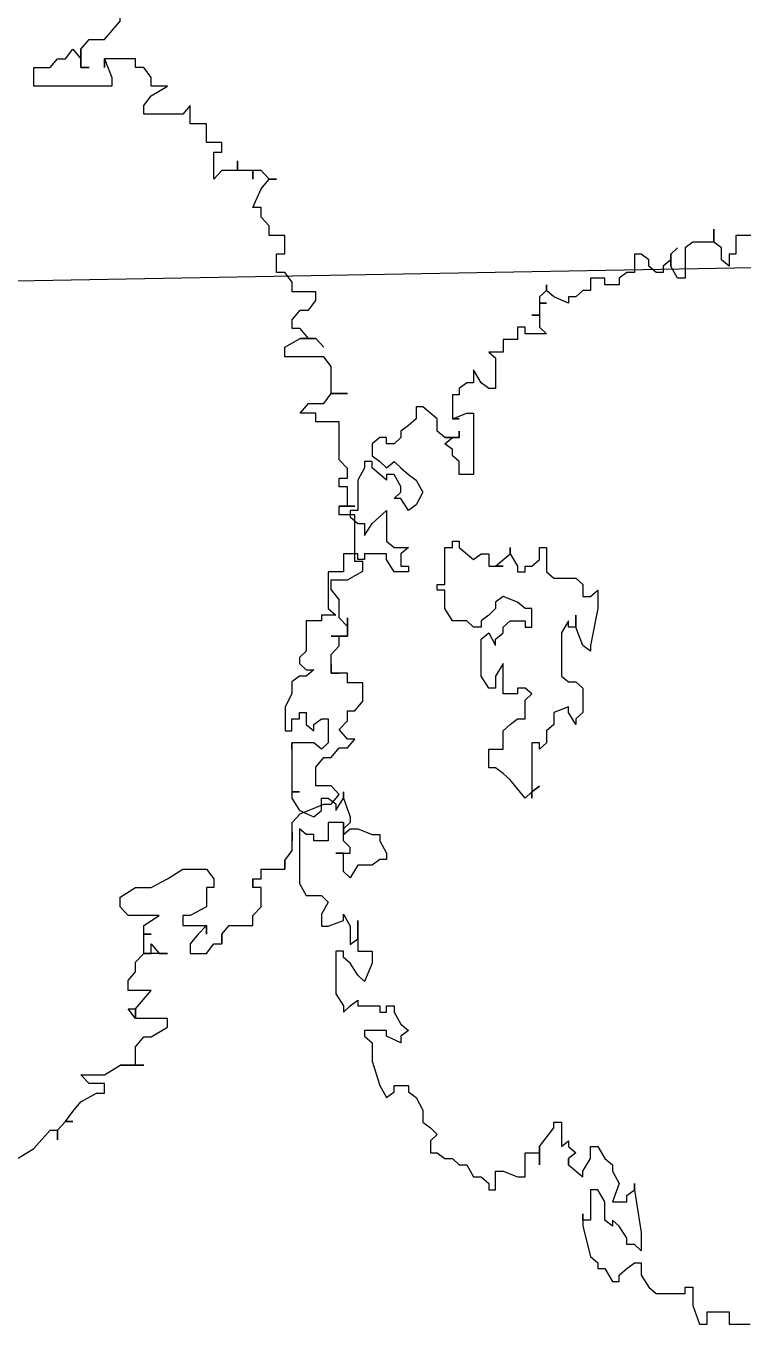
# Model space of a CAD drawing. Extents: x -30 to 1202, y 231 to 898.
# Drawn here: x 156.541 to 158.584, y 438.862 to 442.56 of the extents above; entities that cross this region are included whole.
import ezdxf

# ---------------------------------------------------------------- set-up
doc = ezdxf.new("R2010")
doc.units = 0
doc.header["$LTSCALE"] = 0.04
doc.layers.get('0').update_dxf_attribs({"linetype": 'CONTINUOUS'})
doc.layers.add('CONTORXXNP----00', color=255, linetype='CONTINUOUS')
doc.layers.add('PISO', color=1, linetype='CONTINUOUS')
doc.styles.get("Standard").update_dxf_attribs({"font": 'romans.shx'})

# ---------------------------------------------------------------- blocks, each defined once
blk = doc.blocks.new('ARB3')
at = {"color": 0}
for p, q in [((-0.25319, 0.41212), (-0.26417, 0.4052)), ((-0.28097, 0.39213), (-0.28097, 0.39905)), ((-0.28097, 0.39905), (-0.28097, 0.39213)), ((-0.26417, 0.4052), (-0.2758, 0.39213)), ((-0.28097, 0.39213), (-0.28678, 0.38597)), ((-0.2758, 0.39213), (-0.28097, 0.39213)), ((-0.29195, 0.37905), (-0.29776, 0.37213)), ((-0.28678, 0.38597), (-0.29195, 0.38597)), ((-0.29195, 0.38597), (-0.28678, 0.38597)), ((-0.28678, 0.38597), (-0.29195, 0.37905)), ((-0.29776, 0.37213), (-0.30874, 0.36598)), ((-0.30874, 0.36598), (-0.31455, 0.36598)), ((-0.31455, 0.36598), (-0.31455, 0.35906)), ((-0.31455, 0.35291), (-0.32553, 0.34599)), ((-0.31455, 0.35906), (-0.30357, 0.35906)), ((-0.29776, 0.35291), (-0.31455, 0.35291)), ((-0.30357, 0.35906), (-0.29776, 0.35291)), ((-0.32553, 0.34599), (-0.34233, 0.34599)), ((-0.34233, 0.34599), (-0.33651, 0.34599)), ((-0.33651, 0.34599), (-0.33651, 0.33292)), ((-0.33651, 0.33292), (-0.34233, 0.32599)), ((-0.34749, 0.32599), (-0.35912, 0.31907)), ((-0.34233, 0.32599), (-0.34749, 0.32599)), ((-0.35912, 0.31907), (-0.35912, 0.31292)), ((-0.35912, 0.31292), (-0.33651, 0.31292)), ((-0.33651, 0.306), (-0.34749, 0.29293)), ((-0.33651, 0.31292), (-0.33651, 0.306)), ((-0.33651, 0.306), (-0.33651, 0.31292)), ((-0.33651, 0.31292), (-0.33135, 0.306)), ((-0.33135, 0.306), (-0.33651, 0.306)), ((-0.34749, 0.29293), (-0.33135, 0.29293)), ((-0.33135, 0.28601), (-0.33651, 0.27986)), ((-0.33135, 0.29293), (-0.33135, 0.28601)), ((-0.33651, 0.27986), (-0.33651, 0.27294)), ((-0.33651, 0.27294), (-0.34233, 0.26678)), ((-0.39206, 0.25986), (-0.39787, 0.25986)), ((-0.39787, 0.25986), (-0.39787, 0.25294)), ((-0.39787, 0.25294), (-0.39787, 0.25986)), ((-0.39787, 0.25986), (-0.39787, 0.25294)), ((-0.38689, 0.26678), (-0.39206, 0.25986)), ((-0.37527, 0.26678), (-0.38689, 0.26678)), ((-0.38108, 0.25294), (-0.37527, 0.25986)), ((-0.37527, 0.25986), (-0.37527, 0.26678)), ((-0.35331, 0.26678), (-0.35912, 0.26678)), ((-0.35912, 0.26678), (-0.34233, 0.26678)), ((-0.34749, 0.25986), (-0.35331, 0.26678)), ((-0.34233, 0.26678), (-0.34749, 0.26678)), ((-0.34749, 0.26678), (-0.34749, 0.25986)), ((-0.34233, 0.26678), (-0.34233, 0.25294)), ((-0.39787, 0.25294), (-0.40304, 0.24679)), ((-0.38689, 0.24679), (-0.38689, 0.25294)), ((-0.38689, 0.25294), (-0.38689, 0.24679)), ((-0.38689, 0.24679), (-0.38108, 0.25294)), ((-0.34233, 0.25294), (-0.34749, 0.25294)), ((-0.34749, 0.25294), (-0.34233, 0.25294)), ((-0.34233, 0.25294), (-0.34233, 0.24679)), ((-0.41983, 0.23987), (-0.42565, 0.23372)), ((-0.40304, 0.24679), (-0.41983, 0.24679)), ((-0.41983, 0.24679), (-0.41983, 0.23987)), ((-0.3701, 0.24679), (-0.38689, 0.24679)), ((-0.38689, 0.23372), (-0.37527, 0.23987)), ((-0.37527, 0.23987), (-0.3701, 0.23987)), ((-0.3701, 0.23987), (-0.3701, 0.24679)), ((-0.34233, 0.24679), (-0.35331, 0.23987)), ((-0.35331, 0.23987), (-0.33135, 0.23987)), ((-0.33135, 0.23987), (-0.32553, 0.23372)), ((-0.42565, 0.23372), (-0.42565, 0.21988)), ((-0.38689, 0.21988), (-0.38689, 0.23372)), ((-0.32553, 0.23372), (-0.32553, 0.2268)), ((-0.32553, 0.2268), (-0.33651, 0.21988)), ((-0.42565, 0.21988), (-0.41983, 0.21988)), ((-0.41983, 0.21373), (-0.42565, 0.21373)), ((-0.42565, 0.21373), (-0.42565, 0.20681)), ((-0.41983, 0.21988), (-0.41983, 0.21373)), ((-0.41983, 0.21373), (-0.41983, 0.21988)), ((-0.41983, 0.21988), (-0.41983, 0.21373)), ((-0.39206, 0.21373), (-0.39206, 0.21988)), ((-0.39206, 0.21988), (-0.38689, 0.21988)), ((-0.38689, 0.20681), (-0.39206, 0.21373)), ((-0.35912, 0.21373), (-0.3701, 0.20681)), ((-0.34749, 0.21988), (-0.35912, 0.21373)), ((-0.33651, 0.21988), (-0.34749, 0.21988)), ((-0.42565, 0.20681), (-0.44244, 0.20681)), ((-0.44244, 0.20681), (-0.44244, 0.20065)), ((-0.44244, 0.20065), (-0.44244, 0.20681)), ((-0.44244, 0.20681), (-0.44244, 0.20065)), ((-0.3701, 0.20681), (-0.38689, 0.20681)), ((-0.44244, 0.20065), (-0.44761, 0.19373)), ((-0.44761, 0.19373), (-0.44761, 0.18066)), ((-0.44761, 0.18066), (-0.44761, 0.18681)), ((-0.44761, 0.18681), (-0.44761, 0.17374)), ((-0.45342, 0.16759), (-0.47021, 0.16067)), ((-0.44761, 0.17374), (-0.45342, 0.16759)), ((-0.47538, 0.16067), (-0.48119, 0.15375)), ((-0.47021, 0.16067), (-0.47538, 0.16067)), ((-0.48119, 0.15375), (-0.47538, 0.1476)), ((-0.47538, 0.1476), (-0.4644, 0.1476)), ((-0.4644, 0.1476), (-0.4644, 0.13452)), ((-0.4644, 0.13452), (-0.47021, 0.1276)), ((-0.48701, 0.12068), (-0.49217, 0.11453)), ((-0.48119, 0.12068), (-0.48701, 0.12068)), ((-0.47538, 0.1276), (-0.48119, 0.12068)), ((-0.47021, 0.1276), (-0.47538, 0.1276)), ((-0.49217, 0.11453), (-0.48701, 0.11453)), ((-0.48701, 0.11453), (-0.48119, 0.10761)), ((-0.48119, 0.10761), (-0.48701, 0.10146)), ((-0.48701, 0.10146), (-0.48701, 0.09454)), ((-0.48701, 0.09454), (-0.49217, 0.09454)), ((-0.49799, 0.07454), (-0.48701, 0.07454)), ((-0.48701, 0.07454), (-0.48701, 0.06762)), ((-0.48701, 0.06762), (-0.47538, 0.06762)), ((-0.47538, 0.06762), (-0.48119, 0.06762)), ((-0.48119, 0.06762), (-0.47538, 0.06762)), ((-0.47538, 0.06762), (-0.47538, 0.06147)), ((-0.47538, 0.06147), (-0.47538, 0.06762)), ((-0.47538, 0.06762), (-0.47538, 0.05455)), ((-0.47538, 0.05455), (-0.48119, 0.0484)), ((-0.48119, 0.0484), (-0.48119, 0.04148)), ((-0.47538, 0.04148), (-0.48701, 0.04148)), ((-0.48701, 0.04148), (-0.48701, 0.02841)), ((-0.48119, 0.04148), (-0.47538, 0.04148)), ((-0.48701, 0.02841), (-0.48701, 0.03456)), ((-0.48701, 0.03456), (-0.48119, 0.02841)), ((-0.48119, 0.02841), (-0.48119, 0.01533)), ((-0.48119, 0.01533), (-0.47538, 0.00841)), ((-0.48701, 0.00149), (-0.49799, -0.00466)), ((-0.47538, 0.00149), (-0.48701, 0.00149)), ((-0.47538, 0.00841), (-0.47538, 0.00149)), ((-0.49217, -0.04465), (-0.48119, -0.04465)), ((-0.48119, -0.04465), (-0.48119, -0.0508)), ((-0.48119, -0.0508), (-0.49217, -0.0508)), ((-0.49217, -0.0508), (-0.48701, -0.0508)), ((-0.48701, -0.0508), (-0.48701, -0.06464)), ((-0.48701, -0.06464), (-0.48119, -0.06464)), ((-0.48119, -0.07079), (-0.48701, -0.07079)), ((-0.48701, -0.07079), (-0.48701, -0.07771)), ((-0.48119, -0.06464), (-0.48119, -0.07079)), ((-0.48701, -0.07771), (-0.48119, -0.08386)), ((-0.48119, -0.08386), (-0.48119, -0.11078)), ((0.50832, -0.11693), (0.50832, -0.0977)), ((-0.48119, -0.11078), (-0.4644, -0.11078)), ((-0.4644, -0.11078), (-0.4644, -0.11693)), ((-0.4644, -0.11693), (-0.45342, -0.11693)), ((-0.45342, -0.11693), (-0.45923, -0.12385)), ((0.49734, -0.13692), (0.49734, -0.11693)), ((0.49734, -0.11693), (0.50832, -0.11693)), ((-0.47021, -0.12385), (-0.47538, -0.13077)), ((-0.45923, -0.12385), (-0.47021, -0.12385)), ((-0.47538, -0.13077), (-0.48701, -0.13077)), ((-0.48701, -0.13077), (-0.47538, -0.13077)), ((-0.47538, -0.13077), (-0.47538, -0.14999)), ((0.50832, -0.13692), (0.49734, -0.13692)), ((0.50832, -0.14384), (0.50832, -0.13692)), ((0.49153, -0.14999), (0.50832, -0.14384)), ((-0.47538, -0.14999), (-0.47021, -0.15691)), ((0.47474, -0.15691), (0.47474, -0.14999)), ((0.47474, -0.14999), (0.49153, -0.14999)), ((-0.47021, -0.15691), (-0.44244, -0.15691)), ((-0.4644, -0.16999), (-0.47021, -0.16383)), ((-0.47021, -0.16383), (-0.4644, -0.16999)), ((-0.44244, -0.16383), (-0.45342, -0.16999)), ((-0.44244, -0.15691), (-0.44244, -0.16383)), ((0.48055, -0.15691), (0.47474, -0.15691)), ((0.48055, -0.18306), (0.48055, -0.15691)), ((-0.45342, -0.16999), (-0.4644, -0.16999)), ((-0.4644, -0.16999), (-0.45923, -0.16999)), ((-0.45923, -0.16999), (-0.45342, -0.17691)), ((-0.45342, -0.17691), (-0.44761, -0.17691)), ((-0.44761, -0.18306), (-0.45342, -0.18998)), ((-0.44761, -0.17691), (-0.44761, -0.18306)), ((0.47474, -0.18998), (0.48055, -0.18306)), ((-0.45923, -0.18998), (-0.4644, -0.1969)), ((-0.45342, -0.18998), (-0.45923, -0.18998)), ((0.46375, -0.1969), (0.47474, -0.18998)), ((-0.4644, -0.1969), (-0.4644, -0.20305)), ((0.38625, -0.20305), (0.425, -0.1969)), ((0.425, -0.1969), (0.44179, -0.1969)), ((0.44179, -0.1969), (0.43598, -0.20305)), ((0.45277, -0.20305), (0.45277, -0.1969)), ((0.45277, -0.1969), (0.46375, -0.1969)), ((-0.4644, -0.20305), (-0.44761, -0.20305)), ((-0.44761, -0.20305), (-0.44761, -0.20997)), ((-0.44761, -0.20997), (-0.44244, -0.21689)), ((0.38625, -0.20305), (0.38043, -0.20305)), ((0.38043, -0.20305), (0.38625, -0.20305)), ((0.39141, -0.20997), (0.38625, -0.20305)), ((0.39723, -0.20997), (0.39141, -0.20997)), ((0.39723, -0.22305), (0.39723, -0.20997)), ((0.43017, -0.20997), (0.41919, -0.21689)), ((0.43598, -0.20997), (0.43017, -0.20997)), ((0.43598, -0.20305), (0.43598, -0.20997)), ((0.45794, -0.20997), (0.45277, -0.20305)), ((0.46375, -0.21689), (0.45794, -0.20997)), ((-0.44244, -0.21689), (-0.43663, -0.21689)), ((-0.43663, -0.21689), (-0.43663, -0.22997)), ((0.36945, -0.22305), (0.38043, -0.21689)), ((0.38043, -0.21689), (0.39723, -0.22305)), ((0.41919, -0.21689), (0.41402, -0.22305)), ((0.46957, -0.21689), (0.46375, -0.21689)), ((0.46957, -0.22305), (0.46957, -0.21689)), ((-0.43663, -0.22997), (-0.44244, -0.22997)), ((-0.44244, -0.22997), (-0.44244, -0.24304)), ((0.34685, -0.23612), (0.35783, -0.22997)), ((0.35783, -0.22997), (0.36364, -0.22305)), ((0.36364, -0.22305), (0.36945, -0.22305)), ((0.39723, -0.22997), (0.38625, -0.23612)), ((0.41402, -0.22997), (0.39723, -0.22997)), ((0.41402, -0.22305), (0.41919, -0.22305)), ((0.41919, -0.22305), (0.41402, -0.22997)), ((0.45794, -0.22997), (0.46957, -0.22305)), ((0.45794, -0.23612), (0.45794, -0.22997)), ((-0.15308, -0.24304), (-0.15889, -0.23612)), ((-0.15889, -0.23612), (-0.1421, -0.23612)), ((-0.1421, -0.23612), (-0.10851, -0.24304)), ((0.34685, -0.24304), (0.34685, -0.23612)), ((0.38625, -0.23612), (0.38625, -0.24304)), ((0.44696, -0.24304), (0.45277, -0.23612)), ((0.45277, -0.23612), (0.45794, -0.23612)), ((-0.44244, -0.24304), (-0.43146, -0.24304)), ((-0.43146, -0.24304), (-0.43146, -0.24996)), ((-0.15308, -0.24996), (-0.15308, -0.24304)), ((-0.10851, -0.24304), (-0.10334, -0.24304)), ((-0.10334, -0.24304), (-0.10851, -0.24996)), ((0.35783, -0.24304), (0.34685, -0.24304)), ((0.36945, -0.24996), (0.35783, -0.24304)), ((0.38625, -0.24304), (0.41402, -0.24304)), ((0.41402, -0.24304), (0.41402, -0.24996)), ((0.41919, -0.24996), (0.44696, -0.24304)), ((-0.43146, -0.24996), (-0.42565, -0.25611)), ((-0.42565, -0.25611), (-0.42565, -0.26303)), ((-0.16987, -0.25611), (-0.16406, -0.24996)), ((-0.16987, -0.2761), (-0.16987, -0.25611)), ((-0.16406, -0.24996), (-0.15308, -0.24996)), ((-0.1253, -0.25611), (-0.13628, -0.25611)), ((-0.13628, -0.25611), (-0.1253, -0.25611)), ((-0.10851, -0.24996), (-0.1253, -0.25611)), ((-0.1253, -0.25611), (-0.1253, -0.26303)), ((-0.07557, -0.25611), (-0.06976, -0.24996)), ((-0.07557, -0.26303), (-0.07557, -0.25611)), ((-0.06976, -0.24996), (-0.0478, -0.24996)), ((-0.0478, -0.24996), (-0.04198, -0.25611)), ((-0.03682, -0.25611), (-0.0478, -0.26303)), ((-0.04198, -0.25611), (-0.03682, -0.25611)), ((0.34685, -0.26303), (0.35266, -0.25611)), ((0.35266, -0.25611), (0.35783, -0.26303)), ((0.36364, -0.26303), (0.37462, -0.24996)), ((0.37462, -0.24996), (0.36945, -0.24996)), ((0.41402, -0.24996), (0.40821, -0.24996)), ((0.40821, -0.24996), (0.41919, -0.24996)), ((-0.42565, -0.26303), (-0.41983, -0.26303)), ((-0.41983, -0.26303), (-0.42565, -0.2761)), ((-0.1253, -0.26303), (-0.13112, -0.26303)), ((-0.13112, -0.26303), (-0.12014, -0.26918)), ((-0.08074, -0.26918), (-0.07557, -0.26303)), ((-0.0478, -0.26303), (-0.05296, -0.26303)), ((-0.05296, -0.26303), (-0.0478, -0.2761)), ((0.34685, -0.26918), (0.34168, -0.26303)), ((0.34168, -0.26303), (0.34685, -0.26303)), ((0.35783, -0.26303), (0.36364, -0.26303)), ((0.36364, -0.26303), (0.35783, -0.26303)), ((0.35783, -0.26303), (0.36364, -0.26303)), ((-0.42565, -0.2761), (-0.43146, -0.28302)), ((-0.17568, -0.28302), (-0.16987, -0.2761)), ((-0.12014, -0.26918), (-0.08074, -0.26918)), ((-0.0478, -0.2761), (-0.03682, -0.2761)), ((-0.03682, -0.2761), (-0.031, -0.28302)), ((0.32489, -0.2761), (0.32489, -0.26918)), ((0.32489, -0.26918), (0.34685, -0.26918)), ((0.33005, -0.2761), (0.32489, -0.2761)), ((0.34685, -0.28918), (0.33005, -0.2761)), ((-0.43146, -0.28302), (-0.43663, -0.28302)), ((-0.43663, -0.28302), (-0.43146, -0.28302)), ((-0.43146, -0.28302), (-0.42565, -0.28918)), ((-0.41983, -0.28918), (-0.41983, -0.28302)), ((-0.41983, -0.28302), (-0.41983, -0.28918)), ((-0.39787, -0.28918), (-0.39206, -0.28302)), ((-0.39206, -0.28302), (-0.39206, -0.30225)), ((-0.19764, -0.28918), (-0.19764, -0.28302)), ((-0.19764, -0.28302), (-0.17568, -0.28302)), ((-0.031, -0.28302), (-0.02002, -0.28302)), ((-0.02002, -0.28302), (-0.01421, -0.28918)), ((-0.42565, -0.28918), (-0.41983, -0.28918)), ((-0.41983, -0.28918), (-0.40885, -0.28918)), ((-0.40885, -0.28918), (-0.40885, -0.2961)), ((-0.40885, -0.2961), (-0.40885, -0.28918)), ((-0.40885, -0.28918), (-0.39787, -0.28918)), ((-0.18666, -0.28918), (-0.19764, -0.28918)), ((-0.18085, -0.2961), (-0.18666, -0.28918)), ((-0.01421, -0.28918), (-0.02002, -0.28918)), ((-0.02002, -0.28918), (-0.02002, -0.2961)), ((0.02454, -0.2961), (0.01938, -0.28918)), ((0.01938, -0.28918), (0.02454, -0.2961)), ((0.36364, -0.28918), (0.34685, -0.28918)), ((0.35266, -0.30225), (0.35266, -0.28918)), ((0.35266, -0.28918), (0.36364, -0.28918)), ((-0.39206, -0.30225), (-0.39787, -0.30225)), ((-0.39787, -0.30225), (-0.39787, -0.30917)), ((-0.18085, -0.30225), (-0.18085, -0.2961)), ((-0.17568, -0.30225), (-0.18085, -0.30225)), ((-0.17568, -0.30917), (-0.17568, -0.30225)), ((-0.1421, -0.30225), (-0.14791, -0.30917)), ((-0.1253, -0.2961), (-0.1421, -0.2961)), ((-0.1421, -0.2961), (-0.1421, -0.30225)), ((-0.13112, -0.31609), (-0.13112, -0.30225)), ((-0.13112, -0.30225), (-0.1253, -0.30225)), ((-0.1253, -0.30225), (-0.1253, -0.2961)), ((-0.06459, -0.2961), (-0.06976, -0.30225)), ((-0.06976, -0.30225), (-0.06976, -0.30917)), ((-0.05878, -0.30225), (-0.06459, -0.2961)), ((-0.04198, -0.30225), (-0.05878, -0.30225)), ((-0.04198, -0.30917), (-0.04198, -0.30225)), ((-0.02002, -0.2961), (0.03036, -0.2961)), ((0.03036, -0.30225), (0.01356, -0.31609)), ((0.03036, -0.2961), (0.02454, -0.2961)), ((0.02454, -0.2961), (0.03036, -0.30225)), ((0.37462, -0.30225), (0.35266, -0.30225)), ((0.37462, -0.30917), (0.37462, -0.30225)), ((-0.39787, -0.30917), (-0.38689, -0.30917)), ((-0.38689, -0.30917), (-0.38689, -0.32224)), ((-0.19183, -0.31609), (-0.18085, -0.30917)), ((-0.18085, -0.30917), (-0.17568, -0.30917)), ((-0.14791, -0.30917), (-0.15308, -0.32224)), ((-0.06976, -0.30917), (-0.06459, -0.30917)), ((-0.06459, -0.30917), (-0.06459, -0.32224)), ((-0.03682, -0.31609), (-0.04198, -0.30917)), ((0.36945, -0.32224), (0.37462, -0.30917)), ((-0.38689, -0.32224), (-0.37527, -0.32224)), ((-0.37527, -0.32224), (-0.37527, -0.33531)), ((-0.19183, -0.31609), (-0.19764, -0.31609)), ((-0.19764, -0.31609), (-0.19183, -0.31609)), ((-0.18085, -0.32916), (-0.19183, -0.31609)), ((-0.18085, -0.33531), (-0.18085, -0.32224)), ((-0.18085, -0.32224), (-0.18085, -0.32916)), ((-0.18085, -0.32916), (-0.18085, -0.32224)), ((-0.18085, -0.32224), (-0.18085, -0.32916)), ((-0.15308, -0.32224), (-0.14791, -0.32916)), ((-0.1253, -0.32224), (-0.13112, -0.31609)), ((-0.12014, -0.32224), (-0.1253, -0.32224)), ((-0.11432, -0.32916), (-0.12014, -0.32224)), ((-0.06459, -0.32224), (-0.09236, -0.32224)), ((-0.09236, -0.32224), (-0.08074, -0.32916)), ((-0.031, -0.32224), (-0.03682, -0.31609)), ((-0.01421, -0.32224), (-0.031, -0.32224)), ((-0.01421, -0.33531), (-0.01421, -0.32224)), ((0.00775, -0.32224), (0.00258, -0.32916)), ((0.01356, -0.31609), (0.00775, -0.32224)), ((0.36945, -0.32916), (0.36945, -0.32224)), ((-0.37527, -0.33531), (-0.3701, -0.32916)), ((-0.3701, -0.32916), (-0.34233, -0.32916)), ((-0.34233, -0.32916), (-0.34233, -0.33531)), ((-0.14791, -0.32916), (-0.1421, -0.32916)), ((-0.1421, -0.32916), (-0.13628, -0.33531)), ((-0.12014, -0.33531), (-0.10851, -0.32916)), ((-0.10851, -0.32916), (-0.11432, -0.32916)), ((-0.08074, -0.32916), (-0.06976, -0.32916)), ((-0.06976, -0.32916), (-0.06976, -0.33531)), ((0.00258, -0.32916), (0.00258, -0.33531)), ((0.38625, -0.32916), (0.36945, -0.32916)), ((0.38625, -0.33531), (0.38625, -0.32916)), ((-0.34233, -0.33531), (-0.34749, -0.34223)), ((-0.19183, -0.34223), (-0.19183, -0.33531)), ((-0.19183, -0.33531), (-0.18085, -0.33531)), ((-0.13628, -0.33531), (-0.13112, -0.34223)), ((-0.11432, -0.34223), (-0.12014, -0.33531)), ((-0.06976, -0.33531), (-0.08074, -0.34223)), ((0.00258, -0.33531), (-0.01421, -0.33531)), ((0.37462, -0.34223), (0.38043, -0.33531)), ((0.38043, -0.33531), (0.38625, -0.33531)), ((-0.34749, -0.34223), (-0.35912, -0.34916)), ((-0.35912, -0.34916), (-0.34749, -0.34916)), ((-0.34749, -0.34916), (-0.34749, -0.35531)), ((-0.31972, -0.35531), (-0.31972, -0.34916)), ((-0.31972, -0.34916), (-0.26417, -0.34916)), ((-0.26417, -0.34916), (-0.26417, -0.36223)), ((-0.19764, -0.36223), (-0.18666, -0.34916)), ((-0.18666, -0.34916), (-0.19183, -0.34223)), ((-0.13112, -0.34223), (-0.1253, -0.34223)), ((-0.1253, -0.34916), (-0.13112, -0.35531)), ((-0.1253, -0.34223), (-0.1253, -0.34916)), ((-0.08074, -0.34223), (-0.11432, -0.34223)), ((0.36364, -0.35531), (0.37462, -0.34916)), ((0.37462, -0.34916), (0.37462, -0.34223)), ((-0.34749, -0.35531), (-0.34233, -0.36223)), ((-0.31455, -0.36838), (-0.31972, -0.35531)), ((-0.13112, -0.35531), (-0.13112, -0.36838)), ((0.36364, -0.36223), (0.36364, -0.35531)), ((-0.34233, -0.36223), (-0.33651, -0.36223)), ((-0.33651, -0.36223), (-0.33651, -0.36838)), ((-0.33651, -0.36838), (-0.31455, -0.36838)), ((-0.31455, -0.36838), (-0.31455, -0.36223)), ((-0.31455, -0.36223), (-0.31455, -0.36838)), ((-0.29776, -0.36223), (-0.30357, -0.36223)), ((-0.30357, -0.36223), (-0.29776, -0.36223)), ((-0.29776, -0.36838), (-0.29776, -0.36223)), ((-0.29776, -0.36223), (-0.29776, -0.3753)), ((-0.29195, -0.3753), (-0.29776, -0.36838)), ((-0.28678, -0.36838), (-0.29195, -0.3753)), ((-0.28097, -0.36838), (-0.28678, -0.36838)), ((-0.2758, -0.36223), (-0.28097, -0.36838)), ((-0.26417, -0.36223), (-0.2758, -0.36223)), ((-0.20346, -0.36838), (-0.20346, -0.36223)), ((-0.20346, -0.36223), (-0.19764, -0.36223)), ((-0.19764, -0.36838), (-0.20346, -0.36838)), ((-0.19764, -0.3753), (-0.19764, -0.36838)), ((-0.13112, -0.36838), (-0.1421, -0.3753)), ((0.35783, -0.36838), (0.36364, -0.36223)), ((0.35783, -0.3753), (0.35783, -0.36838)), ((-0.29776, -0.3753), (-0.30357, -0.38222)), ((-0.16406, -0.3753), (-0.19764, -0.3753)), ((-0.16406, -0.38222), (-0.16406, -0.3753)), ((-0.1421, -0.3753), (-0.15889, -0.3753)), ((-0.15889, -0.3753), (-0.15889, -0.38222)), ((0.35266, -0.38222), (0.35783, -0.3753)), ((-0.31455, -0.38222), (-0.32553, -0.39529)), ((-0.30357, -0.38222), (-0.31455, -0.38222)), ((-0.15889, -0.38222), (-0.16406, -0.38222)), ((0.33005, -0.38837), (0.33587, -0.38222)), ((0.33587, -0.38222), (0.34168, -0.38837)), ((0.35266, -0.38837), (0.35266, -0.38222)), ((-0.32553, -0.39529), (-0.32553, -0.40144)), ((-0.25901, -0.40144), (-0.24802, -0.39529)), ((-0.24802, -0.39529), (-0.2364, -0.40144)), ((0.30228, -0.40144), (0.31391, -0.39529)), ((0.31391, -0.39529), (0.32489, -0.39529)), ((0.32489, -0.39529), (0.33005, -0.38837)), ((0.34168, -0.38837), (0.35266, -0.38837)), ((-0.32553, -0.40144), (-0.31455, -0.40144)), ((-0.31455, -0.40144), (-0.30874, -0.40837)), ((-0.26417, -0.40837), (-0.25901, -0.40144)), ((-0.2364, -0.40144), (-0.23123, -0.40837)), ((0.29711, -0.40837), (0.30228, -0.40144)), ((-0.30874, -0.40837), (-0.30357, -0.41529)), ((-0.26999, -0.41529), (-0.26417, -0.40837)), ((-0.23123, -0.40837), (-0.24221, -0.41529)), ((-0.19764, -0.42144), (-0.19764, -0.40837)), ((-0.19764, -0.40837), (-0.19183, -0.41529)), ((-0.18085, -0.41529), (-0.18085, -0.40837)), ((-0.18085, -0.40837), (-0.17568, -0.40837)), ((-0.17568, -0.40837), (-0.17568, -0.42144)), ((0.23575, -0.41529), (0.24157, -0.40837)), ((0.24157, -0.40837), (0.24673, -0.41529)), ((0.2913, -0.42144), (0.2913, -0.40837)), ((0.2913, -0.40837), (0.29711, -0.40837)), ((-0.30357, -0.41529), (-0.29776, -0.41529)), ((-0.29776, -0.41529), (-0.29195, -0.42144)), ((-0.29195, -0.42144), (-0.29195, -0.42836)), ((-0.2758, -0.42144), (-0.26999, -0.41529)), ((-0.26999, -0.42836), (-0.2758, -0.42144)), ((-0.25319, -0.41529), (-0.26417, -0.42144)), ((-0.26417, -0.42144), (-0.26417, -0.42836)), ((-0.24802, -0.41529), (-0.25319, -0.41529)), ((-0.24221, -0.42144), (-0.24802, -0.41529)), ((-0.24221, -0.41529), (-0.24221, -0.42144)), ((-0.20346, -0.42836), (-0.19764, -0.42144)), ((-0.19183, -0.41529), (-0.18085, -0.41529)), ((-0.17568, -0.42144), (-0.18666, -0.42836)), ((0.21896, -0.42836), (0.21896, -0.42144)), ((0.21896, -0.42144), (0.22477, -0.42144)), ((0.22477, -0.42144), (0.23575, -0.41529)), ((0.24673, -0.41529), (0.25255, -0.41529)), ((0.25255, -0.41529), (0.24673, -0.42836)), ((0.29711, -0.42144), (0.2913, -0.42144)), ((0.30228, -0.42836), (0.29711, -0.42144)), ((-0.29195, -0.42836), (-0.29776, -0.42836)), ((-0.29776, -0.42836), (-0.29776, -0.43451)), ((-0.2758, -0.43451), (-0.26999, -0.42836)), ((-0.25901, -0.42836), (-0.26999, -0.44143)), ((-0.26417, -0.42836), (-0.25901, -0.42836)), ((-0.21961, -0.44143), (-0.23123, -0.42836)), ((-0.23123, -0.42836), (-0.20346, -0.42836)), ((-0.18666, -0.42836), (-0.19183, -0.42836)), ((-0.19183, -0.42836), (-0.19183, -0.44835)), ((0.06911, -0.43451), (0.08009, -0.42836)), ((0.08009, -0.42836), (0.0859, -0.42836)), ((0.0859, -0.42836), (0.0859, -0.43451)), ((0.22477, -0.42836), (0.21896, -0.42836)), ((0.22477, -0.43451), (0.22477, -0.42836)), ((0.24673, -0.42836), (0.24157, -0.42836)), ((0.24157, -0.42836), (0.24157, -0.44835)), ((0.2913, -0.43451), (0.30228, -0.42836)), ((-0.29776, -0.43451), (-0.29195, -0.44143)), ((-0.29195, -0.44143), (-0.28097, -0.44143)), ((-0.28097, -0.44143), (-0.2758, -0.43451)), ((-0.26999, -0.44143), (-0.2758, -0.44143)), ((-0.2758, -0.44143), (-0.2758, -0.44835)), ((-0.20863, -0.44835), (-0.21961, -0.44143)), ((0.05813, -0.4545), (0.0633, -0.44143)), ((0.0633, -0.44143), (0.0633, -0.43451)), ((0.0633, -0.43451), (0.06911, -0.43451)), ((0.0859, -0.43451), (0.09107, -0.44143)), ((0.09107, -0.44143), (0.09107, -0.4545)), ((0.16923, -0.4545), (0.16923, -0.44143)), ((0.16923, -0.44143), (0.18021, -0.44143)), ((0.18021, -0.44143), (0.197, -0.44835)), ((0.21896, -0.4545), (0.21896, -0.43451)), ((0.21896, -0.43451), (0.22477, -0.43451)), ((0.24673, -0.44835), (0.25255, -0.44143)), ((0.25255, -0.44143), (0.26934, -0.44143)), ((0.26934, -0.44143), (0.2913, -0.43451)), ((-0.2758, -0.44835), (-0.26999, -0.44835)), ((-0.26999, -0.44835), (-0.25901, -0.4545)), ((-0.21961, -0.4545), (-0.21961, -0.44835)), ((-0.21961, -0.44835), (-0.20863, -0.44835)), ((-0.19183, -0.44835), (-0.18666, -0.44835)), ((-0.18666, -0.44835), (-0.18666, -0.4545)), ((0.197, -0.44835), (0.19119, -0.4545)), ((0.24157, -0.44835), (0.24673, -0.44835)), ((-0.25901, -0.4545), (-0.23123, -0.4545)), ((-0.23123, -0.4545), (-0.23123, -0.46142)), ((-0.22542, -0.46142), (-0.21961, -0.4545)), ((-0.18666, -0.4545), (-0.19183, -0.4545)), ((-0.19183, -0.4545), (-0.19183, -0.46758)), ((0.05813, -0.46142), (0.05813, -0.4545)), ((0.09107, -0.4545), (0.1027, -0.46142)), ((0.15825, -0.4545), (0.14145, -0.4545)), ((0.14145, -0.4545), (0.16923, -0.4545)), ((0.16341, -0.46142), (0.15825, -0.4545)), ((0.19119, -0.4545), (0.18021, -0.46142)), ((0.21896, -0.46142), (0.21379, -0.4545)), ((0.21379, -0.4545), (0.21896, -0.4545)), ((-0.23123, -0.46142), (-0.22542, -0.46142)), ((-0.19183, -0.46758), (-0.17568, -0.46758)), ((-0.17568, -0.46758), (-0.17568, -0.48142)), ((0.03036, -0.46758), (0.02454, -0.46758)), ((0.02454, -0.46758), (0.03036, -0.46758)), ((0.03036, -0.46758), (0.04715, -0.46142)), ((0.04134, -0.4745), (0.03036, -0.46758)), ((0.04715, -0.46142), (0.05232, -0.46142)), ((0.05232, -0.46142), (0.05813, -0.46758)), ((0.06911, -0.46758), (0.05232, -0.46758)), ((0.05232, -0.46758), (0.05232, -0.48142)), ((0.0633, -0.46758), (0.05813, -0.46142)), ((0.05813, -0.46758), (0.0633, -0.46758)), ((0.07492, -0.46142), (0.06911, -0.46758)), ((0.08009, -0.46142), (0.07492, -0.46142)), ((0.08009, -0.4745), (0.08009, -0.46142)), ((0.09688, -0.46758), (0.08009, -0.46758)), ((0.08009, -0.46758), (0.08009, -0.4745)), ((0.1027, -0.46142), (0.09688, -0.46758)), ((0.13564, -0.46758), (0.14662, -0.46142)), ((0.14145, -0.46758), (0.13564, -0.46758)), ((0.14662, -0.48142), (0.14145, -0.46758)), ((0.14662, -0.46142), (0.16341, -0.46142)), ((0.17504, -0.46758), (0.16923, -0.46758)), ((0.16923, -0.46758), (0.16923, -0.4745)), ((0.18021, -0.46142), (0.17504, -0.46758)), ((0.20798, -0.4745), (0.21896, -0.46758)), ((0.22477, -0.46758), (0.21896, -0.46142)), ((0.21896, -0.46758), (0.22477, -0.46758)), ((-0.1421, -0.48142), (-0.13628, -0.4745)), ((-0.13628, -0.4745), (-0.13628, -0.48757)), ((0.03036, -0.48142), (0.03552, -0.4745)), ((0.03552, -0.4745), (0.04134, -0.4745)), ((0.16923, -0.4745), (0.20798, -0.4745)), ((-0.17568, -0.48142), (-0.1421, -0.48142)), ((-0.13628, -0.48757), (-0.13112, -0.48757)), ((-0.13112, -0.48757), (-0.13112, -0.50141)), ((-0.04198, -0.48757), (-0.04198, -0.48142)), ((-0.04198, -0.48142), (-0.02002, -0.48142)), ((-0.03682, -0.49449), (-0.04198, -0.48757)), ((-0.02002, -0.48142), (-0.01421, -0.48757)), ((-0.01421, -0.48757), (-0.02002, -0.49449)), ((0.03036, -0.48757), (0.03036, -0.48142)), ((0.04134, -0.48757), (0.03036, -0.48757)), ((0.04715, -0.49449), (0.04134, -0.48757)), ((0.05232, -0.48142), (0.06911, -0.48142)), ((0.06911, -0.48142), (0.06911, -0.49449)), ((0.11885, -0.48757), (0.12466, -0.48142)), ((0.11885, -0.50141), (0.11885, -0.48757)), ((0.12466, -0.48142), (0.13564, -0.48757)), ((0.13564, -0.48757), (0.14662, -0.48757)), ((0.14662, -0.48757), (0.14662, -0.48142)), ((-0.08655, -0.50141), (-0.08655, -0.49449)), ((-0.08655, -0.49449), (-0.08074, -0.50141)), ((-0.03682, -0.50141), (-0.031, -0.49449)), ((-0.031, -0.49449), (-0.03682, -0.49449)), ((-0.02002, -0.49449), (-0.02002, -0.51448)), ((0.04134, -0.50756), (0.04715, -0.49449)), ((0.06911, -0.49449), (0.0633, -0.49449)), ((0.0633, -0.49449), (0.0633, -0.50141)), ((-0.13112, -0.50141), (-0.10334, -0.50141)), ((-0.10334, -0.50141), (-0.09753, -0.50756)), ((-0.09236, -0.50756), (-0.08655, -0.50141)), ((-0.08074, -0.50141), (-0.08074, -0.50756)), ((-0.0478, -0.50756), (-0.0478, -0.50141)), ((-0.0478, -0.50141), (-0.03682, -0.50141)), ((0.0633, -0.50141), (0.05813, -0.50756)), ((0.10786, -0.50756), (0.11885, -0.50141)), ((-0.09753, -0.50756), (-0.09236, -0.50756)), ((-0.08074, -0.50756), (-0.07557, -0.51448)), ((-0.07557, -0.51448), (-0.06459, -0.51448)), ((-0.06459, -0.51448), (-0.05296, -0.52063)), ((-0.04198, -0.50756), (-0.0478, -0.50756)), ((-0.04198, -0.51448), (-0.04198, -0.50756)), ((-0.031, -0.51448), (-0.04198, -0.51448)), ((-0.031, -0.52063), (-0.031, -0.51448)), ((-0.02002, -0.51448), (-0.01421, -0.51448)), ((-0.01421, -0.51448), (-0.02002, -0.51448)), ((-0.02002, -0.51448), (0.02454, -0.51448)), ((0.02454, -0.51448), (0.02454, -0.50756)), ((0.02454, -0.50756), (0.02454, -0.51448)), ((0.02454, -0.51448), (0.03036, -0.51448)), ((0.03036, -0.51448), (0.04134, -0.50756)), ((0.05813, -0.50756), (0.10786, -0.50756)), ((-0.05296, -0.52063), (-0.031, -0.52063))]:
    blk.add_line(p, q, dxfattribs=at)
for p, q in [((-0.49217, 0.09454), (-0.49799, 0.08762)), ((-0.49799, 0.08762), (-0.49799, 0.07454)), ((-0.49799, -0.00466), (-0.49799, -0.01158)), ((-0.49799, -0.01158), (-0.49217, -0.01158)), ((-0.49217, -0.01158), (-0.49217, -0.04465))]:
    blk.add_line(p, q)
at = {"layer": 'CONTORXXNP----00'}
for p, q in [((-0.25319, 0.41212), (-0.26417, 0.4052)), ((-0.26417, 0.4052), (-0.2758, 0.39213)), ((-0.28097, 0.39213), (-0.28678, 0.38597)), ((-0.2758, 0.39213), (-0.28097, 0.39213)), ((-0.29195, 0.37905), (-0.29776, 0.37213)), ((-0.28678, 0.38597), (-0.29195, 0.37905)), ((-0.29776, 0.37213), (-0.30874, 0.36598)), ((-0.31455, 0.36598), (-0.31455, 0.35906)), ((-0.30874, 0.36598), (-0.31455, 0.36598)), ((-0.31455, 0.35291), (-0.32553, 0.34599)), ((-0.31455, 0.35906), (-0.30357, 0.35906)), ((-0.29776, 0.35291), (-0.31455, 0.35291)), ((-0.30357, 0.35906), (-0.29776, 0.35291)), ((-0.33651, 0.34599), (-0.32553, 0.34599)), ((-0.33651, 0.34599), (-0.33651, 0.33292)), ((-0.33651, 0.33292), (-0.34233, 0.32599)), ((-0.34749, 0.32599), (-0.35912, 0.31907)), ((-0.34233, 0.32599), (-0.34749, 0.32599)), ((-0.35912, 0.31907), (-0.35912, 0.31292)), ((-0.35912, 0.31292), (-0.33651, 0.31292)), ((-0.33651, 0.306), (-0.34749, 0.29293)), ((-0.33651, 0.306), (-0.33651, 0.31292)), ((-0.33651, 0.31292), (-0.33651, 0.306)), ((-0.34749, 0.29293), (-0.33135, 0.29293)), ((-0.33135, 0.28601), (-0.33651, 0.27986)), ((-0.33135, 0.29293), (-0.33135, 0.28601)), ((-0.33651, 0.27986), (-0.33651, 0.27294)), ((-0.33651, 0.27294), (-0.34233, 0.26678)), ((-0.39787, 0.25986), (-0.39787, 0.25294)), ((-0.39787, 0.25294), (-0.39787, 0.25986)), ((-0.39787, 0.25986), (-0.39787, 0.25294)), ((-0.39206, 0.25986), (-0.39787, 0.25986)), ((-0.38689, 0.26678), (-0.39206, 0.25986)), ((-0.37527, 0.26678), (-0.38689, 0.26678)), ((-0.38108, 0.25294), (-0.37527, 0.25986)), ((-0.37527, 0.25986), (-0.37527, 0.26678)), ((-0.34233, 0.26678), (-0.34233, 0.25294)), ((-0.39787, 0.25294), (-0.40304, 0.24679)), ((-0.38689, 0.24679), (-0.38108, 0.25294)), ((-0.34233, 0.25294), (-0.34233, 0.24679)), ((-0.41983, 0.23987), (-0.42565, 0.23372)), ((-0.41983, 0.24679), (-0.41983, 0.23987)), ((-0.40304, 0.24679), (-0.41983, 0.24679)), ((-0.3701, 0.24679), (-0.38689, 0.24679)), ((-0.38689, 0.23372), (-0.37527, 0.23987)), ((-0.37527, 0.23987), (-0.3701, 0.23987)), ((-0.3701, 0.23987), (-0.3701, 0.24679)), ((-0.34233, 0.24679), (-0.35331, 0.23987)), ((-0.35331, 0.23987), (-0.33135, 0.23987)), ((-0.33135, 0.23987), (-0.32553, 0.23372)), ((-0.42565, 0.23372), (-0.42565, 0.21988)), ((-0.38689, 0.21988), (-0.38689, 0.23372)), ((-0.32553, 0.23372), (-0.32553, 0.2268)), ((-0.32553, 0.2268), (-0.33651, 0.21988)), ((-0.42565, 0.21988), (-0.41983, 0.21988)), ((-0.42565, 0.21373), (-0.42565, 0.20681)), ((-0.41983, 0.21373), (-0.42565, 0.21373)), ((-0.41983, 0.21988), (-0.41983, 0.21373)), ((-0.41983, 0.21373), (-0.41983, 0.21988)), ((-0.41983, 0.21988), (-0.41983, 0.21373)), ((-0.39206, 0.21988), (-0.38689, 0.21988)), ((-0.39206, 0.21373), (-0.39206, 0.21988)), ((-0.38689, 0.20681), (-0.39206, 0.21373)), ((-0.35912, 0.21373), (-0.3701, 0.20681)), ((-0.34749, 0.21988), (-0.35912, 0.21373)), ((-0.33651, 0.21988), (-0.34749, 0.21988)), ((-0.44244, 0.20681), (-0.44244, 0.20065)), ((-0.44244, 0.20065), (-0.44244, 0.20681)), ((-0.44244, 0.20681), (-0.44244, 0.20065)), ((-0.42565, 0.20681), (-0.44244, 0.20681)), ((-0.3701, 0.20681), (-0.38689, 0.20681)), ((-0.44244, 0.20065), (-0.44761, 0.19373)), ((-0.44761, 0.19373), (-0.44761, 0.18066)), ((-0.44761, 0.18681), (-0.44761, 0.17374)), ((-0.44761, 0.18066), (-0.44761, 0.18681)), ((-0.45342, 0.16759), (-0.47021, 0.16067)), ((-0.44761, 0.17374), (-0.45342, 0.16759)), ((-0.47538, 0.16067), (-0.48119, 0.15375)), ((-0.47021, 0.16067), (-0.47538, 0.16067)), ((-0.48119, 0.15375), (-0.47538, 0.1476)), ((-0.47538, 0.1476), (-0.4644, 0.1476)), ((-0.4644, 0.1476), (-0.4644, 0.13452)), ((-0.4644, 0.13452), (-0.47021, 0.1276)), ((-0.48701, 0.12068), (-0.49217, 0.11453)), ((-0.48119, 0.12068), (-0.48701, 0.12068)), ((-0.47538, 0.1276), (-0.48119, 0.12068)), ((-0.47021, 0.1276), (-0.47538, 0.1276)), ((-0.49217, 0.11453), (-0.48701, 0.11453)), ((-0.48701, 0.11453), (-0.48119, 0.10761)), ((-0.48119, 0.10761), (-0.48701, 0.10146)), ((-0.48701, 0.10146), (-0.48701, 0.09454)), ((-0.49217, 0.09454), (-0.49799, 0.08762)), ((-0.48701, 0.09454), (-0.49217, 0.09454)), ((-0.49799, 0.08762), (-0.49799, 0.07454)), ((-0.49799, 0.07454), (-0.48701, 0.07454)), ((-0.48701, 0.07454), (-0.48701, 0.06762)), ((-0.48701, 0.06762), (-0.47538, 0.06762)), ((-0.48119, 0.06762), (-0.47538, 0.06762)), ((-0.47538, 0.06762), (-0.48119, 0.06762)), ((-0.47538, 0.06762), (-0.47538, 0.05455)), ((-0.47538, 0.06147), (-0.47538, 0.06762)), ((-0.47538, 0.06762), (-0.47538, 0.06147)), ((-0.47538, 0.05455), (-0.48119, 0.0484)), ((-0.48119, 0.0484), (-0.48119, 0.04148)), ((-0.48701, 0.04148), (-0.48119, 0.04148)), ((-0.48701, 0.03456), (-0.48701, 0.04148)), ((-0.48701, 0.03456), (-0.48119, 0.02841)), ((-0.48119, 0.02841), (-0.48119, 0.01533)), ((-0.48119, 0.01533), (-0.47538, 0.00841)), ((-0.48701, 0.00149), (-0.49799, -0.00466)), ((-0.47538, 0.00149), (-0.48701, 0.00149)), ((-0.47538, 0.00841), (-0.47538, 0.00149)), ((-0.49799, -0.00466), (-0.49799, -0.01158)), ((-0.49799, -0.01158), (-0.49217, -0.01158)), ((-0.49217, -0.01158), (-0.49217, -0.04465)), ((-0.49217, -0.04465), (-0.48119, -0.04465)), ((-0.48119, -0.04465), (-0.48119, -0.0508)), ((-0.48701, -0.0508), (-0.48119, -0.0508)), ((-0.48701, -0.0508), (-0.48701, -0.06464)), ((-0.48701, -0.06464), (-0.48119, -0.06464)), ((-0.48701, -0.07079), (-0.48701, -0.07771)), ((-0.48119, -0.07079), (-0.48701, -0.07079)), ((-0.48119, -0.06464), (-0.48119, -0.07079)), ((-0.48701, -0.07771), (-0.48119, -0.08386)), ((-0.48119, -0.08386), (-0.48119, -0.11078)), ((0.50832, -0.11693), (0.50832, -0.0977)), ((-0.48119, -0.11078), (-0.4644, -0.11078)), ((-0.4644, -0.11078), (-0.4644, -0.11693)), ((-0.4644, -0.11693), (-0.45342, -0.11693)), ((-0.45342, -0.11693), (-0.45923, -0.12385)), ((0.49734, -0.11693), (0.50832, -0.11693)), ((0.49734, -0.13692), (0.49734, -0.11693)), ((-0.47021, -0.12385), (-0.47538, -0.13077)), ((-0.45923, -0.12385), (-0.47021, -0.12385)), ((-0.47538, -0.13077), (-0.47538, -0.14999)), ((0.50832, -0.13692), (0.49734, -0.13692)), ((0.50832, -0.14384), (0.50832, -0.13692)), ((0.49153, -0.14999), (0.50832, -0.14384)), ((-0.47538, -0.14999), (-0.47021, -0.15691)), ((0.47474, -0.14999), (0.49153, -0.14999)), ((0.47474, -0.15691), (0.47474, -0.14999)), ((-0.47021, -0.15691), (-0.44244, -0.15691)), ((-0.44244, -0.16383), (-0.45342, -0.16999)), ((-0.44244, -0.15691), (-0.44244, -0.16383)), ((0.48055, -0.15691), (0.47474, -0.15691)), ((0.48055, -0.18306), (0.48055, -0.15691)), ((-0.45923, -0.16999), (-0.45342, -0.16999)), ((-0.45923, -0.16999), (-0.45342, -0.17691)), ((-0.45342, -0.17691), (-0.44761, -0.17691)), ((-0.44761, -0.18306), (-0.45342, -0.18998)), ((-0.44761, -0.17691), (-0.44761, -0.18306)), ((0.47474, -0.18998), (0.48055, -0.18306)), ((-0.45923, -0.18998), (-0.4644, -0.1969)), ((-0.45342, -0.18998), (-0.45923, -0.18998)), ((0.46375, -0.1969), (0.47474, -0.18998)), ((-0.4644, -0.1969), (-0.4644, -0.20305)), ((0.38625, -0.20305), (0.425, -0.1969)), ((0.425, -0.1969), (0.44179, -0.1969)), ((0.44179, -0.1969), (0.43598, -0.20305)), ((0.45277, -0.1969), (0.46375, -0.1969)), ((0.45277, -0.20305), (0.45277, -0.1969)), ((-0.4644, -0.20305), (-0.44761, -0.20305)), ((-0.44761, -0.20305), (-0.44761, -0.20997)), ((-0.44761, -0.20997), (-0.44244, -0.21689)), ((0.39141, -0.20997), (0.38625, -0.20305)), ((0.39723, -0.20997), (0.39141, -0.20997)), ((0.39723, -0.22305), (0.39723, -0.20997)), ((0.43017, -0.20997), (0.41919, -0.21689)), ((0.43598, -0.20997), (0.43017, -0.20997)), ((0.43598, -0.20305), (0.43598, -0.20997)), ((0.45794, -0.20997), (0.45277, -0.20305)), ((0.46375, -0.21689), (0.45794, -0.20997)), ((-0.44244, -0.21689), (-0.43663, -0.21689)), ((-0.43663, -0.21689), (-0.43663, -0.22997)), ((0.36945, -0.22305), (0.38043, -0.21689)), ((0.38043, -0.21689), (0.39723, -0.22305)), ((0.41919, -0.21689), (0.41402, -0.22305)), ((0.46957, -0.21689), (0.46375, -0.21689)), ((0.46957, -0.22305), (0.46957, -0.21689)), ((-0.44244, -0.22997), (-0.44244, -0.24304)), ((-0.43663, -0.22997), (-0.44244, -0.22997)), ((0.34685, -0.23612), (0.35783, -0.22997)), ((0.35783, -0.22997), (0.36364, -0.22305)), ((0.36364, -0.22305), (0.36945, -0.22305)), ((0.39723, -0.22997), (0.38625, -0.23612)), ((0.41402, -0.22997), (0.39723, -0.22997)), ((0.41919, -0.22305), (0.41402, -0.22997)), ((0.41402, -0.22305), (0.41919, -0.22305)), ((0.45794, -0.22997), (0.46957, -0.22305)), ((0.45794, -0.23612), (0.45794, -0.22997)), ((0.34685, -0.24304), (0.34685, -0.23612)), ((0.38625, -0.23612), (0.38625, -0.24304)), ((0.44696, -0.24304), (0.45277, -0.23612)), ((0.45277, -0.23612), (0.45794, -0.23612)), ((-0.44244, -0.24304), (-0.43146, -0.24304)), ((-0.43146, -0.24304), (-0.43146, -0.24996)), ((0.35783, -0.24304), (0.34685, -0.24304)), ((0.36945, -0.24996), (0.35783, -0.24304)), ((0.38625, -0.24304), (0.41402, -0.24304)), ((0.41402, -0.24304), (0.41402, -0.24996)), ((0.41919, -0.24996), (0.44696, -0.24304)), ((-0.43146, -0.24996), (-0.42565, -0.25611)), ((-0.42565, -0.25611), (-0.42565, -0.26303)), ((0.34685, -0.26303), (0.35266, -0.25611)), ((0.35266, -0.25611), (0.35783, -0.26303)), ((0.36364, -0.26303), (0.37462, -0.24996)), ((0.37462, -0.24996), (0.36945, -0.24996)), ((0.41402, -0.24996), (0.41919, -0.24996)), ((-0.41983, -0.26303), (-0.42565, -0.2761)), ((-0.42565, -0.26303), (-0.41983, -0.26303)), ((0.34168, -0.26303), (0.34685, -0.26303)), ((0.34685, -0.26918), (0.34168, -0.26303)), ((0.35783, -0.26303), (0.36364, -0.26303)), ((0.36364, -0.26303), (0.35783, -0.26303)), ((0.35783, -0.26303), (0.36364, -0.26303)), ((-0.42565, -0.2761), (-0.43146, -0.28302)), ((0.32489, -0.26918), (0.34685, -0.26918)), ((0.32489, -0.2761), (0.32489, -0.26918)), ((0.33005, -0.2761), (0.32489, -0.2761)), ((0.34685, -0.28918), (0.33005, -0.2761)), ((-0.43146, -0.28302), (-0.42565, -0.28918)), ((-0.39787, -0.28918), (-0.39206, -0.28302)), ((-0.39206, -0.28302), (-0.39206, -0.30225)), ((-0.42565, -0.28918), (-0.41983, -0.28918)), ((-0.41983, -0.28918), (-0.40885, -0.28918)), ((-0.40885, -0.28918), (-0.39787, -0.28918)), ((0.34685, -0.28918), (0.35266, -0.28918)), ((0.35266, -0.30225), (0.35266, -0.28918)), ((-0.39787, -0.30225), (-0.39787, -0.30917)), ((-0.39206, -0.30225), (-0.39787, -0.30225)), ((0.37462, -0.30225), (0.35266, -0.30225)), ((0.37462, -0.30917), (0.37462, -0.30225)), ((-0.39787, -0.30917), (-0.38689, -0.30917)), ((-0.38689, -0.30917), (-0.38689, -0.32224)), ((0.36945, -0.32224), (0.37462, -0.30917)), ((-0.38689, -0.32224), (-0.37527, -0.32224)), ((-0.37527, -0.32224), (-0.37527, -0.33531)), ((0.36945, -0.32916), (0.36945, -0.32224)), ((-0.37527, -0.33531), (-0.3701, -0.32916)), ((-0.3701, -0.32916), (-0.34233, -0.32916)), ((-0.34233, -0.32916), (-0.34233, -0.33531)), ((0.38625, -0.32916), (0.36945, -0.32916)), ((0.38625, -0.33531), (0.38625, -0.32916)), ((-0.34233, -0.33531), (-0.34749, -0.34223)), ((0.37462, -0.34223), (0.38043, -0.33531)), ((0.38043, -0.33531), (0.38625, -0.33531)), ((-0.34749, -0.34223), (-0.35912, -0.34916)), ((-0.35912, -0.34916), (-0.34749, -0.34916)), ((-0.34749, -0.34916), (-0.34749, -0.35531)), ((-0.31972, -0.34916), (-0.26417, -0.34916)), ((-0.31972, -0.35531), (-0.31972, -0.34916)), ((-0.26417, -0.34916), (-0.26417, -0.36223)), ((0.36364, -0.35531), (0.37462, -0.34916)), ((0.37462, -0.34916), (0.37462, -0.34223)), ((-0.34749, -0.35531), (-0.34233, -0.36223)), ((-0.31455, -0.36838), (-0.31972, -0.35531)), ((0.36364, -0.36223), (0.36364, -0.35531)), ((-0.34233, -0.36223), (-0.33651, -0.36223)), ((-0.33651, -0.36223), (-0.33651, -0.36838)), ((-0.33651, -0.36838), (-0.31455, -0.36838)), ((-0.29776, -0.3753), (-0.29776, -0.36838)), ((-0.29195, -0.3753), (-0.29776, -0.36838)), ((-0.28678, -0.36838), (-0.29195, -0.3753)), ((-0.28097, -0.36838), (-0.28678, -0.36838)), ((-0.2758, -0.36223), (-0.28097, -0.36838)), ((-0.26417, -0.36223), (-0.2758, -0.36223)), ((0.35783, -0.36838), (0.36364, -0.36223)), ((0.35783, -0.3753), (0.35783, -0.36838)), ((-0.29776, -0.3753), (-0.30357, -0.38222)), ((0.35266, -0.38222), (0.35783, -0.3753)), ((-0.31455, -0.38222), (-0.32553, -0.39529)), ((-0.30357, -0.38222), (-0.31455, -0.38222)), ((0.33005, -0.38837), (0.33587, -0.38222)), ((0.33587, -0.38222), (0.34168, -0.38837)), ((0.35266, -0.38837), (0.35266, -0.38222)), ((-0.32553, -0.39529), (-0.32553, -0.40144)), ((-0.25901, -0.40144), (-0.24802, -0.39529)), ((-0.24802, -0.39529), (-0.2364, -0.40144)), ((0.30228, -0.40144), (0.31391, -0.39529)), ((0.31391, -0.39529), (0.32489, -0.39529)), ((0.32489, -0.39529), (0.33005, -0.38837)), ((0.34168, -0.38837), (0.35266, -0.38837)), ((-0.32553, -0.40144), (-0.31455, -0.40144)), ((-0.31455, -0.40144), (-0.30874, -0.40837)), ((-0.26417, -0.40837), (-0.25901, -0.40144)), ((-0.2364, -0.40144), (-0.23123, -0.40837)), ((0.29711, -0.40837), (0.30228, -0.40144)), ((-0.30874, -0.40837), (-0.30357, -0.41529)), ((-0.26999, -0.41529), (-0.26417, -0.40837)), ((-0.23123, -0.40837), (-0.24221, -0.41529)), ((-0.19764, -0.40837), (-0.19183, -0.41529)), ((-0.19764, -0.42144), (-0.19764, -0.40837)), ((-0.18085, -0.40837), (-0.17568, -0.40837)), ((-0.18085, -0.41529), (-0.18085, -0.40837)), ((-0.17568, -0.40837), (-0.17568, -0.42144)), ((0.23575, -0.41529), (0.24157, -0.40837)), ((0.24157, -0.40837), (0.24673, -0.41529)), ((0.2913, -0.40837), (0.29711, -0.40837)), ((0.2913, -0.42144), (0.2913, -0.40837)), ((-0.30357, -0.41529), (-0.29776, -0.41529)), ((-0.29776, -0.41529), (-0.29195, -0.42144)), ((-0.29195, -0.42144), (-0.29195, -0.42836)), ((-0.2758, -0.42144), (-0.26999, -0.41529)), ((-0.26999, -0.42836), (-0.2758, -0.42144)), ((-0.25319, -0.41529), (-0.26417, -0.42144)), ((-0.26417, -0.42144), (-0.26417, -0.42836)), ((-0.24802, -0.41529), (-0.25319, -0.41529)), ((-0.24221, -0.42144), (-0.24802, -0.41529)), ((-0.24221, -0.41529), (-0.24221, -0.42144)), ((-0.20346, -0.42836), (-0.19764, -0.42144)), ((-0.19183, -0.41529), (-0.18085, -0.41529)), ((-0.17568, -0.42144), (-0.18666, -0.42836)), ((0.21896, -0.42144), (0.22477, -0.42144)), ((0.21896, -0.42836), (0.21896, -0.42144)), ((0.22477, -0.42144), (0.23575, -0.41529)), ((0.25255, -0.41529), (0.24673, -0.42836)), ((0.24673, -0.41529), (0.25255, -0.41529)), ((0.29711, -0.42144), (0.2913, -0.42144)), ((0.30228, -0.42836), (0.29711, -0.42144)), ((-0.29776, -0.42836), (-0.29776, -0.43451)), ((-0.29195, -0.42836), (-0.29776, -0.42836)), ((-0.2758, -0.43451), (-0.26999, -0.42836)), ((-0.25901, -0.42836), (-0.26999, -0.44143)), ((-0.26417, -0.42836), (-0.25901, -0.42836)), ((-0.23123, -0.42836), (-0.20346, -0.42836)), ((-0.21961, -0.44143), (-0.23123, -0.42836)), ((-0.19183, -0.42836), (-0.19183, -0.44835)), ((-0.18666, -0.42836), (-0.19183, -0.42836)), ((0.22477, -0.42836), (0.21896, -0.42836)), ((0.22477, -0.43451), (0.22477, -0.42836)), ((0.24157, -0.42836), (0.24157, -0.44835)), ((0.24673, -0.42836), (0.24157, -0.42836)), ((0.2913, -0.43451), (0.30228, -0.42836)), ((-0.29776, -0.43451), (-0.29195, -0.44143)), ((-0.29195, -0.44143), (-0.28097, -0.44143)), ((-0.28097, -0.44143), (-0.2758, -0.43451)), ((-0.2758, -0.44143), (-0.2758, -0.44835)), ((-0.26999, -0.44143), (-0.2758, -0.44143)), ((-0.20863, -0.44835), (-0.21961, -0.44143)), ((0.16923, -0.44143), (0.18021, -0.44143)), ((0.16923, -0.4545), (0.16923, -0.44143)), ((0.18021, -0.44143), (0.197, -0.44835)), ((0.21896, -0.43451), (0.22477, -0.43451)), ((0.21896, -0.4545), (0.21896, -0.43451)), ((0.24673, -0.44835), (0.25255, -0.44143)), ((0.25255, -0.44143), (0.26934, -0.44143)), ((0.26934, -0.44143), (0.2913, -0.43451)), ((-0.2758, -0.44835), (-0.26999, -0.44835)), ((-0.26999, -0.44835), (-0.25901, -0.4545)), ((-0.21961, -0.44835), (-0.20863, -0.44835)), ((-0.21961, -0.4545), (-0.21961, -0.44835)), ((-0.19183, -0.44835), (-0.18666, -0.44835)), ((-0.18666, -0.44835), (-0.18666, -0.4545)), ((0.197, -0.44835), (0.19119, -0.4545)), ((0.24157, -0.44835), (0.24673, -0.44835)), ((-0.25901, -0.4545), (-0.23123, -0.4545)), ((-0.23123, -0.4545), (-0.23123, -0.46142)), ((-0.22542, -0.46142), (-0.21961, -0.4545)), ((-0.19183, -0.4545), (-0.19183, -0.46758)), ((-0.18666, -0.4545), (-0.19183, -0.4545)), ((0.15825, -0.4545), (0.16923, -0.4545)), ((0.16341, -0.46142), (0.15825, -0.4545)), ((0.19119, -0.4545), (0.18021, -0.46142)), ((0.21379, -0.4545), (0.21896, -0.4545)), ((0.21896, -0.46142), (0.21379, -0.4545)), ((-0.23123, -0.46142), (-0.22542, -0.46142)), ((-0.19183, -0.46758), (-0.17568, -0.46758)), ((-0.17568, -0.46758), (-0.17568, -0.48142)), ((0.03036, -0.46758), (0.04715, -0.46142)), ((0.04134, -0.4745), (0.03036, -0.46758)), ((0.04715, -0.46142), (0.05232, -0.46142)), ((0.05232, -0.46142), (0.05813, -0.46758)), ((0.05232, -0.46758), (0.05813, -0.46758)), ((0.05232, -0.46758), (0.05232, -0.48142)), ((0.13564, -0.46758), (0.14662, -0.46142)), ((0.14145, -0.46758), (0.13564, -0.46758)), ((0.14662, -0.48142), (0.14145, -0.46758)), ((0.14662, -0.46142), (0.16341, -0.46142)), ((0.16923, -0.46758), (0.16923, -0.4745)), ((0.17504, -0.46758), (0.16923, -0.46758)), ((0.18021, -0.46142), (0.17504, -0.46758)), ((0.20798, -0.4745), (0.21896, -0.46758)), ((0.22477, -0.46758), (0.21896, -0.46142)), ((0.21896, -0.46758), (0.22477, -0.46758)), ((-0.1421, -0.48142), (-0.13628, -0.4745)), ((-0.13628, -0.4745), (-0.13628, -0.48757)), ((0.03036, -0.48142), (0.03552, -0.4745)), ((0.03552, -0.4745), (0.04134, -0.4745)), ((0.16923, -0.4745), (0.20798, -0.4745)), ((-0.17568, -0.48142), (-0.1421, -0.48142)), ((-0.13628, -0.48757), (-0.13112, -0.48757)), ((-0.13112, -0.48757), (-0.13112, -0.50141)), ((-0.04198, -0.48142), (-0.02002, -0.48142)), ((-0.04198, -0.48757), (-0.04198, -0.48142)), ((-0.03682, -0.49449), (-0.04198, -0.48757)), ((-0.02002, -0.48142), (-0.01421, -0.48757)), ((-0.01421, -0.48757), (-0.02002, -0.49449)), ((0.03036, -0.48757), (0.03036, -0.48142)), ((0.04134, -0.48757), (0.03036, -0.48757)), ((0.04715, -0.49449), (0.04134, -0.48757)), ((0.05232, -0.48142), (0.06911, -0.48142)), ((0.06911, -0.48142), (0.06911, -0.49449)), ((0.11885, -0.48757), (0.12466, -0.48142)), ((0.11885, -0.50141), (0.11885, -0.48757)), ((0.12466, -0.48142), (0.13564, -0.48757)), ((0.13564, -0.48757), (0.14662, -0.48757)), ((0.14662, -0.48757), (0.14662, -0.48142)), ((-0.08655, -0.49449), (-0.08074, -0.50141)), ((-0.08655, -0.50141), (-0.08655, -0.49449)), ((-0.031, -0.49449), (-0.03682, -0.49449)), ((-0.03682, -0.50141), (-0.031, -0.49449)), ((-0.02002, -0.49449), (-0.02002, -0.51448)), ((0.04134, -0.50756), (0.04715, -0.49449)), ((0.0633, -0.49449), (0.0633, -0.50141)), ((0.06911, -0.49449), (0.0633, -0.49449)), ((-0.13112, -0.50141), (-0.10334, -0.50141)), ((-0.10334, -0.50141), (-0.09753, -0.50756)), ((-0.09236, -0.50756), (-0.08655, -0.50141)), ((-0.08074, -0.50141), (-0.08074, -0.50756)), ((-0.0478, -0.50141), (-0.03682, -0.50141)), ((-0.0478, -0.50756), (-0.0478, -0.50141)), ((0.0633, -0.50141), (0.05813, -0.50756)), ((0.10786, -0.50756), (0.11885, -0.50141)), ((-0.09753, -0.50756), (-0.09236, -0.50756)), ((-0.08074, -0.50756), (-0.07557, -0.51448)), ((-0.07557, -0.51448), (-0.06459, -0.51448)), ((-0.06459, -0.51448), (-0.05296, -0.52063)), ((-0.04198, -0.50756), (-0.0478, -0.50756)), ((-0.04198, -0.51448), (-0.04198, -0.50756)), ((-0.031, -0.51448), (-0.04198, -0.51448)), ((-0.031, -0.52063), (-0.031, -0.51448)), ((-0.02002, -0.51448), (0.02454, -0.51448)), ((-0.01421, -0.51448), (-0.02002, -0.51448)), ((-0.02002, -0.51448), (-0.01421, -0.51448)), ((0.02454, -0.51448), (0.03036, -0.51448)), ((0.03036, -0.51448), (0.04134, -0.50756)), ((0.05813, -0.50756), (0.10786, -0.50756)), ((-0.05296, -0.52063), (-0.031, -0.52063))]:
    blk.add_line(p, q, dxfattribs=at)
at = {"flags": 11}
blk.add_attdef('CENTROIDE', (-0.11141, -0.03295), '', height=0.05039, dxfattribs=at)

msp = doc.modelspace()

# ---------------------------------------------------------------- linework, layer by layer
at = {"layer": 'PISO', "color": 1}
msp.add_line((167.601, 442.0363), (131.5267, 441.3749), dxfattribs=at)

# ---------------------------------------------------------------- block references
at = {"layer": 'PISO'}
for p, xscale, yscale, zscale, rotation in [((155.5029, 440.9881), 4.012560136326122, 4.012560136326122, 4.012560136326122, 180), ((158.9105, 440.455), 3.133680683400771, 3.133680683400771, 3.133680683400771, 270)]:
    msp.add_blockref('ARB3', p, dxfattribs=dict(at, xscale=xscale, yscale=yscale, zscale=zscale, rotation=rotation))

doc.saveas('drawing.dxf')
